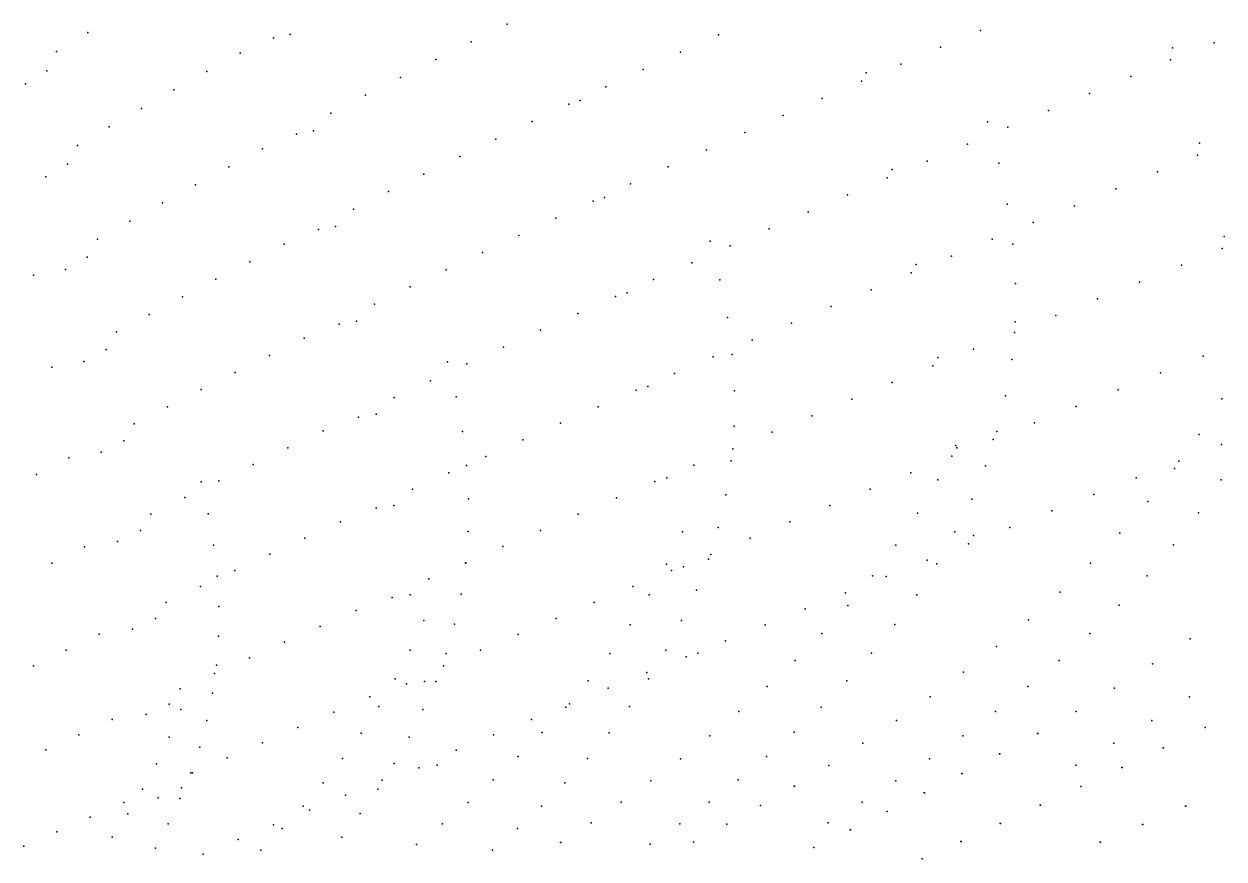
# Model space of a CAD drawing. Extents: x 0 to 4.6, y -1.66 to 1.66.
# Drawn here: x 0.575 to 1.15, y 0.399 to 0.799 of the extents above; entities that cross this region are included whole.
import ezdxf

# ---------------------------------------------------------------- set-up
doc = ezdxf.new("R2010")
doc.units = 0
doc.layers.get('0').update_dxf_attribs({"linetype": 'CONTINUOUS'})

msp = doc.modelspace()

# ---------------------------------------------------------------- linework, layer by layer
at = {"color": 2}
for p in [(0.60591, 0.79493, 9.256), (0.70273, 0.7939, 9.956), (0.80673, 0.79899, 10.656), (0.908, 0.79378, 11.356), (1.03355, 0.79595, 12.056), (0.69479, 0.79242, 9.956), (0.78955, 0.79049, 10.656), (1.0144, 0.78784, 12.056), (1.14545, 0.78992, 12.756), (0.59089, 0.78579, 9.256), (0.67875, 0.7851, 9.956), (0.77252, 0.78197, 10.656), (0.88988, 0.7855, 11.356), (1.12547, 0.78752, 12.756), (0.58618, 0.77661, 9.256), (0.66286, 0.77628, 9.956), (0.87189, 0.7772, 11.356), (0.99538, 0.77972, 12.056), (1.12454, 0.78186, 12.756), (0.75563, 0.77344, 10.656), (0.97648, 0.77156, 12.056), (0.97884, 0.77563, 12.056), (1.1056, 0.77378, 12.756), (0.57603, 0.77039, 9.256), (0.64712, 0.76744, 9.956), (0.73889, 0.76489, 10.656), (0.85404, 0.7689, 11.356), (1.08584, 0.76569, 12.756), (0.83633, 0.76058, 11.356), (0.8417, 0.76236, 11.356), (0.95771, 0.76338, 12.056), (0.63154, 0.75858, 9.956), (0.7223, 0.75633, 10.656), (0.93907, 0.75519, 12.056), (1.06621, 0.75761, 12.756), (0.61611, 0.7497, 9.956), (0.71392, 0.74775, 10.656), (0.81876, 0.75222, 11.356), (1.03698, 0.75221, 16.256), (1.04669, 0.74952, 12.756), (0.70585, 0.74631, 10.656), (0.80133, 0.74386, 11.356), (0.92057, 0.747, 12.056), (1.13846, 0.74188, 13.456), (0.60085, 0.7408, 9.956), (0.68956, 0.73915, 10.656), (0.9022, 0.7388, 12.056), (1.0273, 0.74144, 12.756), (1.13752, 0.73622, 13.456), (0.59606, 0.73188, 9.956), (0.67341, 0.73054, 10.656), (0.78404, 0.73549, 11.356), (0.88396, 0.7306, 12.056), (1.00804, 0.73336, 12.756), (1.04237, 0.7323, 16.956), (0.58574, 0.72584, 9.956), (0.7669, 0.72711, 11.356), (0.9889, 0.72526, 12.756), (0.99129, 0.7293, 12.756), (1.11836, 0.72813, 13.456), (0.65743, 0.72191, 10.656), (0.74991, 0.71873, 11.356), (0.86586, 0.7224, 12.056), (1.09838, 0.72005, 13.456), (0.6416, 0.71328, 10.656), (0.8479, 0.7142, 12.056), (0.85335, 0.71596, 12.056), (0.96989, 0.71713, 12.756), (0.73306, 0.71034, 11.356), (0.95102, 0.70901, 12.756), (1.0464, 0.71273, 17.656), (1.07851, 0.71198, 13.456), (0.62592, 0.70464, 10.656), (0.72456, 0.70195, 11.356), (0.83009, 0.70597, 12.056), (1.05877, 0.70392, 13.456), (0.61041, 0.69598, 10.656), (0.71637, 0.70054, 11.356), (0.81242, 0.69774, 12.056), (0.93227, 0.70089, 12.756), (1.03916, 0.69588, 13.456), (1.15022, 0.69722, 14.156), (0.69984, 0.69354, 11.356), (0.90404, 0.69493, 16.256), (0.91367, 0.69279, 12.756), (1.04905, 0.69353, 18.356), (1.14927, 0.69155, 14.156), (0.60555, 0.68732, 10.656), (0.68345, 0.68514, 11.356), (0.79489, 0.68952, 12.056), (0.8952, 0.68469, 12.756), (1.01967, 0.68784, 13.456), (0.57987, 0.67866, 10.656), (0.59506, 0.68147, 10.656), (0.77751, 0.6813, 12.056), (1.00031, 0.67979, 13.456), (1.00273, 0.68381, 13.456), (1.12991, 0.68347, 14.156), (0.66723, 0.67673, 11.356), (0.76029, 0.67308, 12.056), (0.87687, 0.6766, 12.756), (0.90873, 0.67654, 16.956), (1.0503, 0.67473, 19.056), (1.10972, 0.6754, 14.156), (0.65116, 0.66832, 11.356), (0.85869, 0.66851, 12.756), (0.8642, 0.67025, 12.756), (0.98109, 0.67173, 13.456), (1.08966, 0.66735, 14.156), (0.74321, 0.66487, 12.056), (0.96199, 0.66368, 13.456), (0.63526, 0.65992, 11.356), (0.73459, 0.65667, 12.056), (0.84064, 0.66041, 12.756), (0.91225, 0.65846, 17.656), (0.94304, 0.65565, 13.456), (1.05009, 0.6563, 19.756), (1.06971, 0.65932, 14.156), (0.61951, 0.65151, 11.356), (0.72629, 0.65529, 12.056), (0.82275, 0.65232, 12.756), (1.0499, 0.65131, 14.156), (0.70952, 0.64846, 12.056), (0.805, 0.64424, 12.756), (0.92422, 0.64763, 13.456), (0.61458, 0.64311, 11.356), (0.69291, 0.64026, 12.056), (0.90553, 0.63963, 13.456), (0.91456, 0.64072, 18.356), (1.01309, 0.63933, 14.156), (1.03021, 0.64333, 14.156), (1.04851, 0.63834, 20.456), (1.14018, 0.63994, 14.856), (0.58852, 0.63472, 11.356), (0.60393, 0.63744, 11.356), (0.77822, 0.63724, 16.256), (0.7874, 0.63618, 12.756), (1.01065, 0.63534, 14.156), (0.67646, 0.63207, 12.056), (0.76995, 0.62813, 12.756), (0.88699, 0.63165, 13.456), (0.99122, 0.62734, 14.156), (1.1198, 0.63189, 14.856), (0.66017, 0.62389, 12.056), (0.8686, 0.62369, 13.456), (0.87418, 0.6254, 13.456), (0.91565, 0.62335, 19.056), (1.09955, 0.62387, 14.856), (0.64405, 0.61572, 12.056), (0.75266, 0.6201, 12.756), (0.78227, 0.62037, 16.956), (0.85035, 0.61572, 13.456), (0.97193, 0.61937, 14.156), (1.0456, 0.62086, 21.156), (1.07943, 0.61587, 14.856), (1.14922, 0.61943, 24.656), (0.73552, 0.61074, 12.756), (0.74393, 0.61208, 12.756), (0.95278, 0.61142, 14.156), (0.62809, 0.60757, 12.056), (0.71854, 0.60408, 12.756), (0.78529, 0.60379, 17.656), (0.83224, 0.60776, 13.456), (0.91546, 0.60633, 19.756), (1.04141, 0.60387, 21.856), (1.05943, 0.60791, 14.856), (0.62308, 0.59942, 12.056), (0.81429, 0.59984, 13.456), (0.93376, 0.6035, 14.156), (1.03957, 0.59998, 14.856), (1.13832, 0.60244, 25.356), (0.61229, 0.59393, 12.056), (0.70172, 0.59608, 12.756), (0.91489, 0.5956, 14.156), (1.02173, 0.59715, 23.956), (1.02229, 0.59601, 14.856), (1.14908, 0.59769, 15.556), (0.59666, 0.5913, 12.056), (0.68506, 0.58811, 12.756), (0.78728, 0.58752, 18.356), (0.79649, 0.59193, 13.456), (0.89616, 0.58774, 14.156), (0.91409, 0.58974, 20.456), (1.01983, 0.59205, 14.856), (1.03599, 0.58738, 22.556), (1.12855, 0.58966, 15.556), (0.5812, 0.58319, 12.056), (0.77884, 0.58405, 13.456), (0.88321, 0.58158, 14.156), (1.00023, 0.58412, 14.856), (1.10814, 0.58168, 15.556), (1.12648, 0.58609, 26.056), (0.66009, 0.57978, 16.256), (0.66857, 0.58016, 12.756), (0.76135, 0.5762, 13.456), (0.87757, 0.5799, 14.156), (0.98076, 0.57623, 14.856), (1.01304, 0.58066, 24.656), (1.14884, 0.58071, 24.656), (0.65224, 0.57223, 12.756), (0.78822, 0.57159, 19.056), (0.85913, 0.57205, 14.156), (0.91155, 0.57358, 21.156), (1.0294, 0.57141, 23.256), (1.08786, 0.57372, 15.556), (1.11379, 0.57035, 26.756), (0.63607, 0.56432, 12.756), (0.66352, 0.56443, 16.956), (0.74401, 0.56706, 13.456), (0.75252, 0.56837, 13.456), (0.84084, 0.56424, 14.156), (0.96143, 0.56837, 14.856), (1.00344, 0.56477, 25.356), (1.06771, 0.56581, 15.556), (1.13794, 0.56481, 25.356), (0.72684, 0.56056, 13.456), (0.9079, 0.55789, 21.856), (0.94224, 0.56054, 14.856), (1.04768, 0.55794, 15.556), (0.631, 0.55643, 12.756), (0.70982, 0.55277, 13.456), (0.78806, 0.55599, 19.756), (0.8227, 0.55646, 14.156), (0.89074, 0.55571, 23.956), (0.9232, 0.55276, 14.856), (1.02129, 0.55576, 23.956), (1.03027, 0.554, 15.556), (1.10036, 0.55522, 27.456), (0.60425, 0.54857, 12.756), (0.62008, 0.55112, 12.756), (0.66609, 0.54935, 17.656), (0.80472, 0.54872, 14.156), (0.99299, 0.54946, 26.056), (1.02779, 0.55007, 15.556), (1.1261, 0.54951, 26.056), (0.58859, 0.54074, 12.756), (0.69297, 0.54502, 13.456), (0.78687, 0.54077, 20.456), (0.78689, 0.54101, 14.156), (0.90317, 0.54265, 22.556), (0.9043, 0.54501, 14.856), (1.00804, 0.54222, 15.556), (1.08629, 0.54076, 28.156), (0.67629, 0.53729, 13.456), (0.88317, 0.54035, 24.656), (0.88554, 0.53729, 14.856), (0.89123, 0.53895, 14.856), (0.98181, 0.53474, 26.756), (1.01261, 0.5404, 24.656), (1.11342, 0.53478, 26.756), (0.65977, 0.5296, 13.456), (0.66778, 0.53455, 18.356), (0.76921, 0.53333, 14.156), (0.86694, 0.52958, 14.856), (0.98842, 0.5344, 15.556), (0.7517, 0.52441, 14.156), (0.76029, 0.52569, 14.156), (0.78469, 0.52596, 21.156), (0.87479, 0.52554, 25.356), (0.89743, 0.5279, 23.256), (0.96894, 0.52663, 15.556), (1.003, 0.52559, 25.356), (1.07167, 0.52694, 28.856), (0.64341, 0.52193, 13.456), (0.66857, 0.52006, 19.056), (0.73435, 0.51807, 14.156), (0.84848, 0.52191, 14.856), (0.9496, 0.51891, 15.556), (0.96997, 0.52058, 27.456), (1.09999, 0.52062, 27.456), (0.63829, 0.5143, 13.456), (0.76678, 0.51336, 23.956), (0.83018, 0.51428, 14.856), (0.89034, 0.5134, 23.956), (1.0566, 0.51365, 29.556), (0.61122, 0.5067, 13.456), (0.62723, 0.50916, 13.456), (0.71716, 0.51049, 14.156), (0.78155, 0.51157, 21.856), (0.81203, 0.50669, 14.856), (0.86569, 0.51129, 26.056), (0.93041, 0.51123, 15.556), (0.95757, 0.50703, 28.156), (0.99257, 0.51134, 26.056), (1.08592, 0.50707, 28.156), (0.66843, 0.50586, 19.756), (0.70013, 0.50295, 14.156), (0.91136, 0.5036, 15.556), (1.04115, 0.50086, 30.256), (1.13403, 0.50453, 31.656), (0.59539, 0.49915, 13.456), (0.68327, 0.49545, 14.156), (0.76026, 0.4991, 24.656), (0.77748, 0.4976, 22.556), (0.79404, 0.49915, 14.856), (0.85594, 0.49757, 26.756), (0.88278, 0.49914, 24.656), (0.89246, 0.496, 15.556), (0.89819, 0.49764, 15.556), (0.98139, 0.49762, 26.756), (0.57973, 0.49163, 13.456), (0.66743, 0.49201, 20.456), (0.7762, 0.49165, 14.856), (0.94468, 0.4941, 28.856), (1.07131, 0.49414, 28.856), (1.11593, 0.49253, 32.356), (0.66658, 0.48799, 14.156), (0.75305, 0.48537, 25.356), (0.7672, 0.48419, 14.856), (0.77254, 0.48407, 23.256), (0.84562, 0.48438, 27.456), (0.87371, 0.48842, 15.556), (0.8744, 0.48541, 25.356), (0.96956, 0.48443, 27.456), (1.02542, 0.48853, 30.956), (0.65006, 0.48057, 14.156), (0.66558, 0.47854, 21.156), (0.75853, 0.48295, 14.856), (0.85511, 0.4809, 15.556), (0.93139, 0.48165, 29.556), (1.05624, 0.48169, 29.556), (1.09773, 0.48095, 33.056), (0.64488, 0.47318, 14.156), (0.74102, 0.47677, 14.856), (0.74521, 0.47215, 26.056), (0.8348, 0.47177, 28.156), (0.83666, 0.47342, 15.556), (0.86531, 0.47219, 26.056), (0.95716, 0.47181, 28.156), (1.00946, 0.47674, 31.656), (1.13373, 0.47678, 31.656), (0.61754, 0.46585, 14.156), (0.63371, 0.46823, 14.156), (0.65038, 0.47066, 23.956), (0.72367, 0.4694, 14.856), (0.76634, 0.4707, 23.956), (0.81837, 0.46599, 15.556), (0.91778, 0.46967, 30.256), (1.0408, 0.46971, 30.256), (1.07946, 0.46975, 33.756), (0.66291, 0.46544, 21.856), (0.70649, 0.46207, 14.856), (0.99335, 0.46543, 32.356), (1.11564, 0.46547, 32.356), (1.14116, 0.46205, 35.856), (1.14126, 0.46206, 35.856), (0.60154, 0.45857, 14.156), (0.64485, 0.45746, 24.656), (0.68948, 0.45478, 14.856), (0.73682, 0.45943, 26.756), (0.75982, 0.4575, 24.656), (0.80024, 0.45861, 15.556), (0.82357, 0.45973, 28.856), (0.85556, 0.45947, 26.756), (0.90391, 0.45813, 30.956), (0.94428, 0.45977, 28.856), (0.97714, 0.4545, 33.056), (1.02507, 0.45817, 30.956), (1.06092, 0.45919, 34.456), (1.06101, 0.4592, 34.456), (1.09744, 0.45454, 33.056), (0.58572, 0.45132, 14.156), (0.65946, 0.45273, 22.556), (0.78226, 0.45129, 15.556), (1.04271, 0.44952, 35.156), (1.04281, 0.44953, 35.156), (1.12113, 0.45239, 36.556), (1.12123, 0.4524, 36.556), (0.63874, 0.44476, 25.356), (0.67264, 0.44755, 14.856), (0.72794, 0.44721, 27.456), (0.75262, 0.4448, 25.356), (0.76445, 0.44281, 15.556), (0.77319, 0.44402, 15.556), (0.81198, 0.44814, 29.556), (0.84524, 0.44725, 27.456), (0.88984, 0.44708, 31.656), (0.93099, 0.44818, 29.556), (0.96089, 0.44393, 33.756), (1.00912, 0.44712, 31.656), (1.07918, 0.44398, 33.756), (1.10127, 0.44298, 37.256), (1.10136, 0.44299, 37.256), (0.65527, 0.44042, 23.256), (0.65597, 0.44037, 14.856), (0.80012, 0.43698, 30.256), (0.91739, 0.43702, 30.256), (1.0246, 0.44008, 35.856), (1.0247, 0.44009, 35.856), (0.63209, 0.43254, 26.056), (0.65074, 0.43324, 14.856), (0.71863, 0.43552, 28.156), (0.74479, 0.43258, 26.056), (0.7468, 0.43679, 15.556), (0.83443, 0.43556, 28.156), (0.87564, 0.43648, 32.356), (0.94431, 0.43396, 34.456), (0.94441, 0.43397, 34.456), (0.99302, 0.43652, 32.356), (1.08159, 0.43379, 37.956), (1.08168, 0.43381, 37.956), (0.62315, 0.42616, 14.856), (0.63947, 0.42845, 14.856), (0.64994, 0.42814, 23.956), (0.72932, 0.42962, 15.556), (0.78802, 0.42624, 30.956), (0.86136, 0.42625, 33.056), (0.90352, 0.42628, 30.956), (0.97682, 0.42628, 33.056), (1.00662, 0.43086, 36.556), (1.00671, 0.43087, 36.556), (0.62497, 0.42079, 26.756), (0.70896, 0.42437, 28.856), (0.71201, 0.4225, 15.556), (0.7364, 0.42083, 26.756), (0.8232, 0.4244, 28.856), (0.92811, 0.42479, 35.156), (0.9282, 0.4248, 35.156), (0.98878, 0.42188, 37.256), (0.98887, 0.42189, 37.256), (1.06216, 0.42482, 38.656), (1.06225, 0.42483, 38.656), (1.1318, 0.42439, 40.056), (1.13188, 0.4244, 40.056), (0.607, 0.41914, 14.856), (0.64441, 0.41596, 24.656), (0.69486, 0.41543, 15.556), (0.77576, 0.41595, 31.656), (0.84703, 0.41635, 33.756), (0.88946, 0.41599, 31.656), (0.91199, 0.41584, 35.856), (0.91208, 0.41585, 35.856), (0.96057, 0.41638, 33.756), (1.04302, 0.41605, 39.356), (1.0431, 0.41606, 39.356), (1.1112, 0.41565, 40.756), (1.11128, 0.41567, 40.756), (0.59104, 0.41217, 14.856), (0.61744, 0.40951, 27.456), (0.67789, 0.40843, 15.556), (0.69898, 0.41364, 29.556), (0.72752, 0.40954, 27.456), (0.81163, 0.41367, 29.556), (0.97112, 0.41312, 37.956), (0.97121, 0.41313, 37.956), (0.57525, 0.40526, 14.856), (0.6383, 0.40424, 25.356), (0.68877, 0.40331, 30.256), (0.76338, 0.40609, 32.356), (0.79976, 0.40334, 30.256), (0.83234, 0.40698, 34.456), (0.83247, 0.40699, 34.456), (0.87527, 0.40613, 32.356), (0.89598, 0.40711, 36.556), (0.89607, 0.40712, 36.556), (0.95367, 0.40456, 38.656), (0.95376, 0.40457, 38.656), (1.02412, 0.40749, 40.056), (1.02421, 0.40751, 40.056), (1.09093, 0.40709, 41.456), (1.09101, 0.40711, 41.456), (0.66109, 0.40148, 15.556), (1.00557, 0.39911, 40.756)]:
    msp.add_point(p, dxfattribs=at)

doc.saveas('drawing.dxf')
